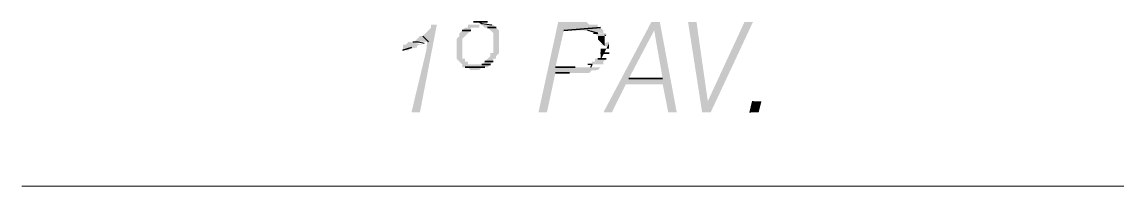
# Model space of a CAD drawing. Header units: millimetres. Extents: x 182 to 575, y -105 to 95.
# Drawn here: x 299.656 to 301.504, y 76.959 to 77.235 of the extents above; entities that cross this region are included whole.
import ezdxf

# ---------------------------------------------------------------- set-up
doc = ezdxf.new("R2010")
doc.units = ezdxf.units.MM
doc.header["$MEASUREMENT"] = 0
doc.layers.add('PDF_Geometry', color=7, linetype='Continuous')
doc.layers.add('PDF_Solid Fills', color=7, linetype='Continuous')

msp = doc.modelspace()

# ---------------------------------------------------------------- hatches: boundary and pattern name
at = {"layer": 'PDF_Solid Fills', "transparency": 33554559}
h = msp.add_hatch(color=256, dxfattribs=at)
h.paths.add_polyline_path([(300.6325828203095, 77.19671894671205), (300.6468695663413, 77.19195886734693), (300.6468695663413, 77.20148228004538)])
h.paths.add_polyline_path([(300.6373461536429, 77.21576902607714), (300.6230593811561, 77.21576902607714), (300.6278227144894, 77.21100569274378), (300.642106233008, 77.21100569274378), (300.642106233008, 77.21576902607714)])
h.paths.add_polyline_path([(300.6040125557591, 77.22052913189722), (300.6373461536429, 77.21576902607714), (300.6373461536429, 77.22052913189722), (300.6325828203095, 77.22529243877554), (300.6278227144894, 77.22529243877554), (300.6278227144894, 77.23005254459565), (300.6135359684577, 77.23005254459565), (300.6087726351243, 77.23481587792898), (300.5611555451773, 77.23481587792898), (300.5278219472937, 77.08243466099776), (300.5421086933254, 77.08243466099776), (300.5563922118439, 77.14910185676496), (300.6135359684577, 77.14910185676496), (300.617618859084, 77.15318195825279), (300.6278227144894, 77.15386193613), (300.6325828203095, 77.15862526946336), (300.5563922118439, 77.15862526946336), (300.5706789578757, 77.22052913189722)])
h.paths.add_polyline_path([(300.7373469208386, 77.13957841761149), (300.6802031642248, 77.13957841761149), (300.7230601748068, 77.22052913189722)])
h.paths.add_polyline_path([(300.7611538520556, 77.08243466099776), (300.7325835875052, 77.23481587792898), (300.7182968414735, 77.23481587792898), (300.6373461536429, 77.08243466099776), (300.6516328996746, 77.08243466099776), (300.6754398308915, 77.13005500491309), (300.7373469208386, 77.13005500491309), (300.746870333537, 77.08243466099776)], flags=0)
h.paths.add_polyline_path([(300.6230593811561, 77.16814868216176), (300.6182993017909, 77.16814868216176), (300.6182993017909, 77.16338860279669), (300.6373461536429, 77.16338860279669), (300.6373461536429, 77.16814868216176), (300.642106233008, 77.17291201549509), (300.6230593811561, 77.17291201549509)])
for points in [[(300.875441391738, 77.23481587792898), (300.8135375293042, 77.1014815128496), (300.7944874499391, 77.23481587792898), (300.7802039314206, 77.23481587792898), (300.8040108626375, 77.08243466099776), (300.8182976086692, 77.08243466099776), (300.8897281377698, 77.23481587792898)], [(300.3461651545597, 77.22458713144025), (300.3421071324788, 77.22052913189722), (300.3373470531137, 77.21576902607714), (300.3325837197804, 77.21100569274378), (300.327820386447, 77.21100569274378), (300.3182969737486, 77.20148228004538), (300.3401366152428, 77.20148228004538), (300.3386434881517, 77.18704984069387), (300.3135368679285, 77.08243466099776), (300.327820386447, 77.08243466099776), (300.3563938785105, 77.23005254459565), (300.3468704658121, 77.23005254459565)], [(300.4335366339981, 77.22910039757366), (300.4373445927963, 77.22529243877554), (300.4421079261297, 77.22529243877554), (300.4468680054946, 77.22052913189722), (300.4516313388281, 77.21576902607714), (300.4516313388281, 77.18243542819351), (300.4468680054946, 77.18243542819351), (300.4468680054946, 77.1776721213152), (300.4421079261297, 77.17291201549509), (300.4373445927963, 77.16814868216176), (300.4325844869761, 77.16338860279669), (300.408774328246, 77.16338860279669), (300.408774328246, 77.16814868216176), (300.4040109949127, 77.16814868216176), (300.4040109949127, 77.17291201549509), (300.3992509155477, 77.17291201549509), (300.3992509155477, 77.20624561337868), (300.408774328246, 77.21576902607714), (300.4135376615794, 77.22052913189722), (300.4135376615794, 77.22529243877554), (300.4278211800979, 77.22529243877554), (300.4278211800979, 77.23005254459565), (300.408774328246, 77.23005254459565), (300.408774328246, 77.22529243877554), (300.4040109949127, 77.22529243877554), (300.3992509155477, 77.22052913189722), (300.3944875822142, 77.21576902607714), (300.3944875822142, 77.21100569274378), (300.3897274763942, 77.20624561337868), (300.3897274763942, 77.17291201549509), (300.3944875822142, 77.16814868216176), (300.3992509155477, 77.16338860279669), (300.3992509155477, 77.15862526946336), (300.408774328246, 77.15862526946336), (300.4135376615794, 77.15386193613), (300.4278211800979, 77.15386193613), (300.4325844869761, 77.15862526946336), (300.4421079261297, 77.15862526946336), (300.4468680054946, 77.16338860279669), (300.4516313388281, 77.16814868216176), (300.4516313388281, 77.17291201549509), (300.4563946721613, 77.17291201549509), (300.4563946721613, 77.1776721213152), (300.4611547515264, 77.18243542819351), (300.4611547515264, 77.22052913189722), (300.4563946721613, 77.22529243877554), (300.4516313388281, 77.23005254459565), (300.4278211800979, 77.23005254459565)], [(300.2992501218969, 77.18719553401363), (300.3087735610503, 77.18719553401363), (300.3111552144894, 77.1895772006803), (300.3230603070821, 77.19195886734693), (300.3230603070821, 77.19513225505955), (300.327820386447, 77.19671894671205), (300.3325837197804, 77.19671894671205), (300.3087735610503, 77.20148228004538), (300.3040134552301, 77.19671894671205), (300.2992501218969, 77.19671894671205)], [(300.8897281377698, 77.1014815128496), (300.8849648044364, 77.08243466099776), (300.8992515504682, 77.08243466099776), (300.9040116562884, 77.1014815128496)]]:
    msp.add_hatch(color=256, dxfattribs=at).paths.add_polyline_path(points)

# ---------------------------------------------------------------- linework, layer by layer
at = {"layer": 'PDF_Geometry', "lineweight": 25}
for points in [[(300.4182977409445, 77.23481587792898), (300.4421079261297, 77.23481587792898), (300.4182977409445, 77.23481587792898)], [(300.430202833537, 77.23481587792898), (300.427822780627, 77.23481587792898), (300.4278211668703, 77.23481587792898), (300.4325828732195, 77.23243421126227), (300.4492496721614, 77.23005254459565)], [(300.3992509155477, 77.22052913189722), (300.4135376615794, 77.22052913189722), (300.3992509155477, 77.22052913189722)], [(300.3992509155477, 77.22052913189722), (300.3992509155477, 77.22052913189722), (300.3992509155477, 77.22052913189722)], [(300.4563946721613, 77.22529243877554), (300.4421079261297, 77.22529243877554), (300.4563946721613, 77.22529243877554)], [(300.4421079261297, 77.22529243877554), (300.4563946721613, 77.22529243877554), (300.4421079261297, 77.22529243877554)], [(300.6206793414735, 77.21576902607714), (300.627822727717, 77.21576902607714), (300.611154301791, 77.22052913189722)], [(300.3159169208386, 77.20148228004538), (300.3254419605212, 77.20148228004538), (300.334965386447, 77.1991006133787)], [(300.6325828203095, 77.18243542819351), (300.6468695663413, 77.18243542819351), (300.6325828203095, 77.18243542819351)], [(300.4373445927963, 77.15862526946336), (300.4040109949127, 77.15862526946336), (300.4373445927963, 77.15862526946336)], [(300.4468680054946, 77.16338860279669), (300.4325844869761, 77.16338860279669), (300.4468680054946, 77.16338860279669)], [(300.4373445927963, 77.16814868216176), (300.4516313388281, 77.16814868216176), (300.4373445927963, 77.16814868216176)], [(300.5563922118439, 77.15862526946336), (300.5897258097274, 77.15862526946336), (300.5563922118439, 77.15862526946336)], [(300.6159160213678, 77.15862526946336), (300.6182976880343, 77.16338860279669), (300.611154301791, 77.16338860279669)], [(300.642106233008, 77.17291201549509), (300.6278227144894, 77.17291201549509), (300.642106233008, 77.17291201549509)], [(300.6802031642248, 77.13957841761149), (300.7373469208386, 77.13957841761149), (300.6802031642248, 77.13957841761149)], [(300.8849648044364, 77.08243466099776), (300.8897281377698, 77.1014815128496), (300.8849648044364, 77.08243466099776)]]:
    msp.add_lwpolyline(points, dxfattribs=at)
for points in [[(300.6325828203095, 77.22529243877554), (300.5706789578757, 77.22052913189722), (300.6325828203095, 77.22529243877554)], [(300.3325837197804, 77.21100569274378), (300.3421071324788, 77.20148228004538), (300.3325837197804, 77.21100569274378)], [(300.3135368679285, 77.19195886734693), (300.2992501218969, 77.18719553401363), (300.3135368679285, 77.19195886734693)], [(300.5802023705741, 77.14910185676496), (300.5563922118439, 77.14910185676496), (300.5802023705741, 77.14910185676496)]]:
    msp.add_lwpolyline(points, close=True, dxfattribs=at)
for points in [[(300.6349644737487, 77.21100569274378, 0.01346813861199558, 0.01346813861199558, 0), (300.6349644737487, 77.20862565306126, 0.01428674603174397, 0.01428674603174397, 0), (300.6397261933254, 77.20386394671203, 0, 0, 0), (300.6397261933254, 77.1991006133787, 0, 0, 0)], [(300.6397261933254, 77.1943389070295, 0, 0, 0), (300.6397261933254, 77.1895772006803, 0.01428674603174397, 0.01428674603174397, 0), (300.6397261933254, 77.18481548110356, 0, 0, 0), (300.6373445266587, 77.18005377475436, 0, 0, 0), (300.6349644737487, 77.17529206840516, 0, 0, 0), (300.6254410478227, 77.17291201549509, 0, 0, 0)]]:
    msp.add_lwpolyline(points, format="xyseb", dxfattribs=at)
at = {"layer": 'PDF_Geometry', "lineweight": 20}
msp.add_lwpolyline([(299.6563916827433, 76.95862370861681), (302.9230610742777, 76.95862370861681)], dxfattribs=at)

doc.saveas('drawing.dxf')
